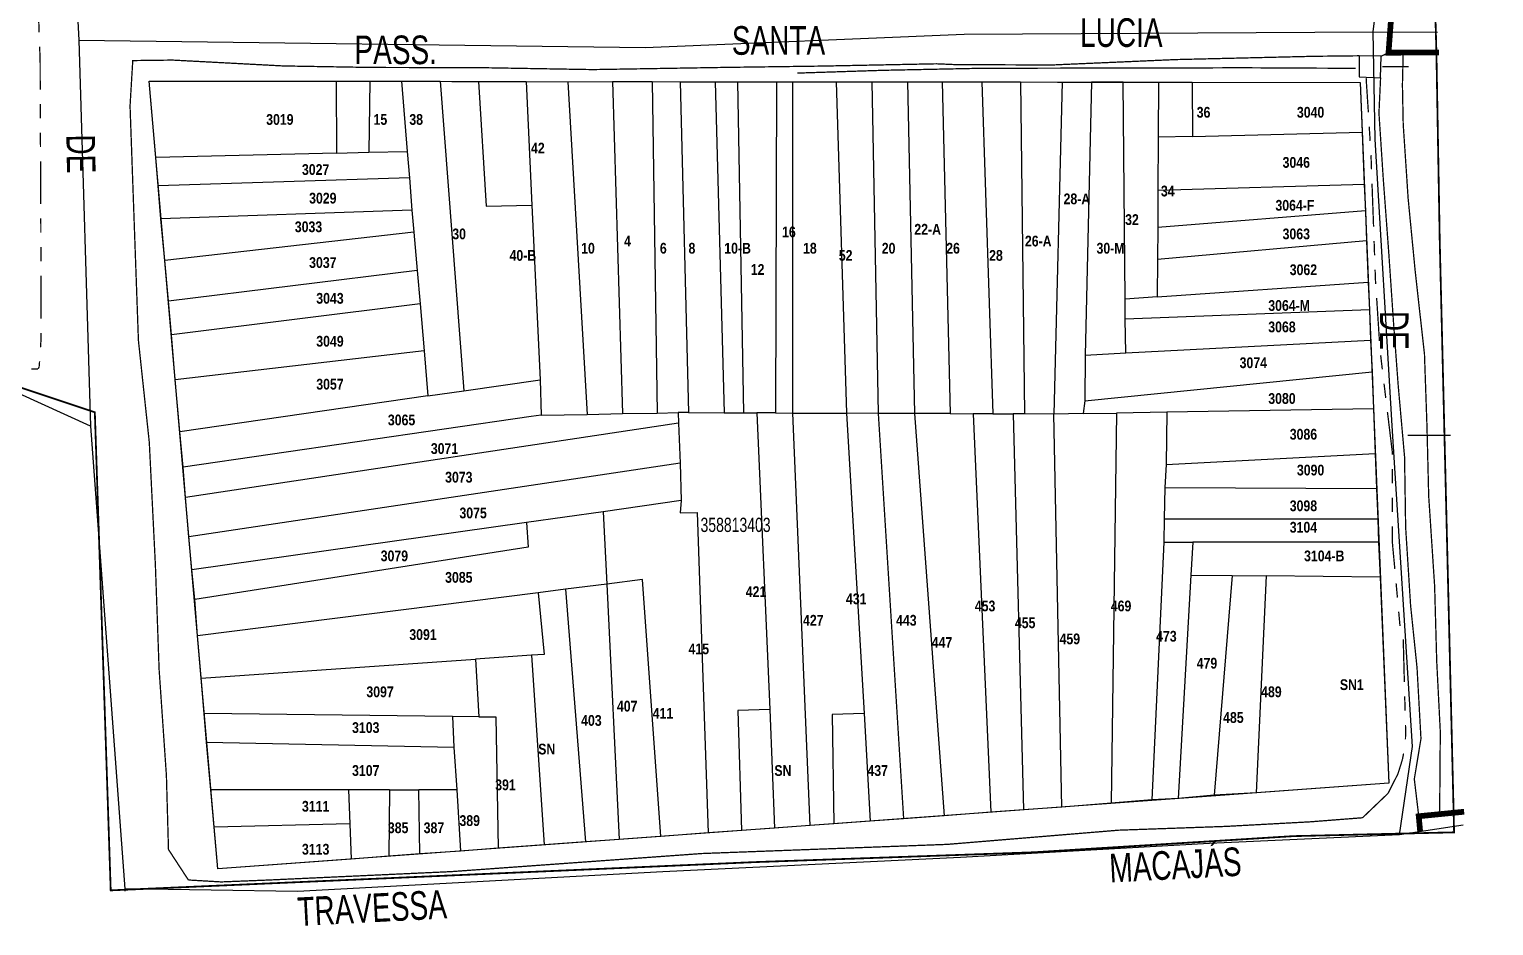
# Model space of a CAD drawing. Extents: x 201676 to 203188, y 4837754 to 4839005.
# Drawn here: x 202813.3 to 203017.9, y 4837753.5 to 4837878.8 of the extents above; entities that cross this region are included whole.
import ezdxf
from ezdxf.enums import TextEntityAlignment as Align

# ---------------------------------------------------------------- set-up
doc = ezdxf.new("R2010")
doc.units = 0
doc.header["$LTSCALE"] = 1.5
doc.header["$MEASUREMENT"] = 0
for name, pattern in [('PHANTOMX2', [5, 2.5, -0.5, 0.5, -0.5, 0.5, -0.5]), ('TRACO_05', [11, 7, -1, 0.5, -1, 0.5, -1]), ('TRACO_25', [8, 3, -1, 1, -1, 1, -1])]:
    doc.linetypes.add(name, pattern=pattern)
for name, color, linetype in [('CD-MALHA-LOTES', 40, 'CONTINUOUS'), ('CD_TXT_QUADRA', 7, 'CONTINUOUS'), ('HD-CANAIS', 7, 'CONTINUOUS'), ('HD-VALAS-DRENOS', 170, 'TRACO_05'), ('LM-LIM-SETOR-FISCAL', 7, 'CONTINUOUS'), ('RU-QUADRAS', 210, 'CONTINUOUS'), ('SV-EIXO-RUA-N-PAV', 6, 'CONTINUOUS'), ('SV-EIXO-RUA-PAV', 20, 'CONTINUOUS'), ('SV-ESTIVAS', 7, 'CONTINUOUS'), ('SV-PONTE-BUEIRO', 7, 'CONTINUOUS'), ('SV-RUA-NAO-PAV-S-GUIA-C-GUIA', 7, 'PHANTOMX2'), ('SV-RUA-PAVIM-S-GUIA-C-GUIA', 7, 'CONTINUOUS'), ('SV-TXT-RUA-N-PAV-S-GUIA-C-GUIA', 7, 'CONTINUOUS'), ('SV-TXT-RUA-PAV-S-GUIA-C-GUIA', 7, 'CONTINUOUS'), ('Th_NmrPort', 7, 'CONTINUOUS')]:
    doc.layers.add(name, color=color, linetype=linetype)
doc.styles.add('ARIAL', font='ARIAL.TTF')
doc.styles.get("Standard").update_dxf_attribs({"font": 'swisscbo.ttf'})
doc.linetypes.add('Limite', pattern='A,20,-3,[130,ltypeshp.shx,S=6.35,R=0,X=0,Y=0],-3,20', length=46)

msp = doc.modelspace()

# ---------------------------------------------------------------- linework, layer by layer
at = {"layer": 'CD-MALHA-LOTES', "linetype": 'Continuous'}
for p, q in [((202830.05, 4837871.57), (202856.2, 4837871.54)), ((202830.99, 4837860.88), (202830.05, 4837871.57)), ((202856.2, 4837871.54), (202856.23, 4837861.5)), ((202856.2, 4837871.54), (202860.88, 4837871.54)), ((202860.88, 4837871.54), (202860.77, 4837861.61)), ((202860.88, 4837871.54), (202865.31, 4837871.53)), ((202865.31, 4837871.53), (202866.13, 4837861.72)), ((202865.31, 4837871.53), (202870.72, 4837871.53)), ((202870.72, 4837871.53), (202874.03, 4837828.27)), ((202870.72, 4837871.53), (202876.09, 4837871.5)), ((202876.09, 4837871.5), (202877.14, 4837854.09)), ((202876.09, 4837871.5), (202882.73, 4837871.49)), ((202882.73, 4837871.49), (202883.52, 4837854.23)), ((202882.73, 4837871.49), (202888.57, 4837871.46)), ((202888.57, 4837871.46), (202894.78, 4837871.5)), ((202888.57, 4837871.46), (202891.25, 4837824.96)), ((202894.78, 4837871.5), (202896.2, 4837825.08)), ((202894.78, 4837871.5), (202900.33, 4837871.49)), ((202900.33, 4837871.49), (202901.04, 4837825.17)), ((202900.33, 4837871.49), (202904.24, 4837871.48)), ((202904.24, 4837871.48), (202905.44, 4837825.22)), ((202904.24, 4837871.48), (202909.13, 4837871.48)), ((202909.13, 4837871.48), (202910.39, 4837825.21)), ((202909.13, 4837871.48), (202912.27, 4837871.47)), ((202912.27, 4837871.47), (202917.71, 4837871.48)), ((202912.27, 4837871.47), (202913.1, 4837825.19)), ((202917.71, 4837871.48), (202917.57, 4837825.18)), ((202917.71, 4837871.48), (202919.94, 4837871.47)), ((202919.94, 4837871.47), (202919.94, 4837825.17)), ((202919.94, 4837871.47), (202926.07, 4837871.47)), ((202926.07, 4837871.47), (202931.04, 4837871.45)), ((202926.07, 4837871.47), (202927.51, 4837825.14)), ((202931.04, 4837871.45), (202931.93, 4837825.12)), ((202931.04, 4837871.45), (202936.01, 4837871.45)), ((202936.01, 4837871.45), (202936.98, 4837825.1)), ((202936.01, 4837871.45), (202940.85, 4837871.45)), ((202940.85, 4837871.45), (202941.98, 4837825.08)), ((202940.85, 4837871.45), (202946.41, 4837871.44)), ((202946.41, 4837871.44), (202947.95, 4837825.06)), ((202946.41, 4837871.44), (202951.8, 4837871.44)), ((202951.8, 4837871.44), (202952.37, 4837825.04)), ((202951.8, 4837871.44), (202957.61, 4837871.43)), ((202957.61, 4837871.43), (202956.46, 4837825.03)), ((202957.61, 4837871.43), (202961.7, 4837871.43)), ((202961.7, 4837871.43), (202960.84, 4837833.26)), ((202966.16, 4837871.42), (202961.7, 4837871.43)), ((202966.16, 4837871.42), (202971.07, 4837871.42)), ((202966.43, 4837841.1), (202966.16, 4837871.42)), ((202971.07, 4837871.42), (202971.05, 4837863.72)), ((202971.07, 4837871.42), (202975.77, 4837871.41)), ((202975.77, 4837871.41), (202975.84, 4837863.84)), ((202975.77, 4837871.41), (202999.25, 4837871.38)), ((202999.25, 4837871.38), (202999.54, 4837864.42)), ((202971.05, 4837863.72), (202971, 4837856.25)), ((202975.84, 4837863.84), (202971.05, 4837863.72)), ((202975.84, 4837863.84), (202999.54, 4837864.42)), ((202999.54, 4837864.42), (202999.83, 4837857.12)), ((202856.23, 4837861.5), (202860.77, 4837861.61)), ((202860.77, 4837861.61), (202866.13, 4837861.72)), ((202866.13, 4837861.72), (202866.43, 4837858.04)), ((202856.23, 4837861.5), (202830.99, 4837860.88)), ((202831.33, 4837856.92), (202830.99, 4837860.88)), ((202866.43, 4837858.04), (202831.33, 4837856.92)), ((202866.43, 4837858.04), (202866.78, 4837853.5)), ((202831.69, 4837852.31), (202831.33, 4837856.92)), ((202971, 4837856.25), (202970.97, 4837851.1)), ((202999.83, 4837857.12), (202971, 4837856.25)), ((202999.83, 4837857.12), (202999.98, 4837853.43)), ((202866.78, 4837853.5), (202831.69, 4837852.31)), ((202866.78, 4837853.5), (202867.07, 4837850.47)), ((202877.14, 4837854.09), (202883.52, 4837854.23)), ((202883.52, 4837854.23), (202884.69, 4837829.82)), ((202999.98, 4837853.43), (202970.97, 4837851.1)), ((202999.98, 4837853.43), (203000.16, 4837849.25)), ((202832.26, 4837846.51), (202831.69, 4837852.31)), ((202867.07, 4837850.47), (202832.26, 4837846.51)), ((202867.07, 4837850.47), (202867.53, 4837845.08)), ((202970.97, 4837851.1), (202970.95, 4837846.63)), ((203000.16, 4837849.25), (202970.95, 4837846.63)), ((203000.16, 4837849.25), (203000.38, 4837843.47)), ((202832.76, 4837840.78), (202832.26, 4837846.51)), ((202970.95, 4837846.63), (202970.91, 4837841.42)), ((202867.53, 4837845.08), (202832.76, 4837840.78)), ((202867.53, 4837845.08), (202867.92, 4837840.43)), ((202970.91, 4837841.42), (203000.38, 4837843.47)), ((203000.38, 4837843.47), (203000.54, 4837839.59)), ((202970.91, 4837841.42), (202966.43, 4837841.1)), ((202966.44, 4837838.29), (202966.43, 4837841.1)), ((202833.19, 4837836.08), (202832.76, 4837840.78)), ((202867.92, 4837840.43), (202833.19, 4837836.08)), ((202867.92, 4837840.43), (202868.48, 4837833.86)), ((203000.54, 4837839.59), (202966.44, 4837838.29)), ((203000.54, 4837839.59), (203000.72, 4837835.35)), ((202966.5, 4837833.56), (202966.44, 4837838.29)), ((202833.72, 4837829.8), (202833.19, 4837836.08)), ((202966.5, 4837833.56), (203000.72, 4837835.35)), ((203000.72, 4837835.35), (203000.94, 4837830.94)), ((202868.48, 4837833.86), (202833.72, 4837829.8)), ((202868.48, 4837833.86), (202869.01, 4837827.55)), ((202960.84, 4837833.26), (202960.77, 4837826.86)), ((202960.84, 4837833.26), (202966.5, 4837833.56)), ((202960.77, 4837826.86), (203000.94, 4837830.94)), ((203000.94, 4837830.94), (203001.11, 4837825.74)), ((202834.37, 4837822.52), (202833.72, 4837829.8)), ((202874.03, 4837828.27), (202884.69, 4837829.82)), ((202884.69, 4837829.82), (202884.84, 4837824.85)), ((202869.01, 4837827.55), (202834.37, 4837822.52)), ((202869.01, 4837827.55), (202874.03, 4837828.27)), ((202960.77, 4837826.86), (202960.58, 4837825.09)), ((202884.84, 4837824.85), (202883.45, 4837824.66)), ((202884.84, 4837824.85), (202891.25, 4837824.96)), ((202891.25, 4837824.96), (202896.2, 4837825.08)), ((202896.2, 4837825.08), (202901.04, 4837825.17)), ((202901.04, 4837825.17), (202903.98, 4837825.23)), ((202903.98, 4837825.23), (202904.01, 4837823.74)), ((202905.44, 4837825.22), (202903.98, 4837825.23)), ((202905.44, 4837825.22), (202910.39, 4837825.21)), ((202910.39, 4837825.21), (202913.1, 4837825.19)), ((202913.1, 4837825.19), (202914.97, 4837825.19)), ((202914.97, 4837825.19), (202916.78, 4837783.73)), ((202917.57, 4837825.18), (202914.97, 4837825.19)), ((202917.57, 4837825.18), (202919.94, 4837825.17)), ((202919.94, 4837825.17), (202922.35, 4837767.51)), ((202919.94, 4837825.17), (202927.51, 4837825.14)), ((202931.93, 4837825.12), (202927.51, 4837825.14)), ((202927.51, 4837825.14), (202929.94, 4837783.17)), ((202931.93, 4837825.12), (202935.48, 4837768.47)), ((202936.98, 4837825.1), (202931.93, 4837825.12)), ((202936.98, 4837825.1), (202941.13, 4837768.88)), ((202941.98, 4837825.08), (202936.98, 4837825.1)), ((202941.98, 4837825.08), (202945.17, 4837825.06)), ((202945.17, 4837825.06), (202947.65, 4837769.36)), ((202947.95, 4837825.06), (202945.17, 4837825.06)), ((202947.95, 4837825.06), (202950.78, 4837825.05)), ((202950.78, 4837825.05), (202952.21, 4837769.7)), ((202952.37, 4837825.04), (202950.78, 4837825.05)), ((202956.46, 4837825.03), (202952.37, 4837825.04)), ((202960.58, 4837825.09), (202956.46, 4837825.03)), ((202957.6, 4837770.09), (202956.46, 4837825.03)), ((202960.58, 4837825.09), (202965.23, 4837825.16)), ((202965.23, 4837825.16), (202964.48, 4837770.65)), ((202972.23, 4837825.27), (202965.23, 4837825.16)), ((202972.23, 4837825.27), (202972.15, 4837817.96)), ((203001.11, 4837825.74), (202972.23, 4837825.27)), ((203001.11, 4837825.74), (203001.37, 4837819.52)), ((202883.45, 4837824.66), (202834.82, 4837817.61)), ((202904.01, 4837823.74), (202835.17, 4837813.35)), ((202904.01, 4837823.74), (202904.26, 4837818.16)), ((202834.82, 4837817.61), (202834.37, 4837822.52)), ((202972.15, 4837817.96), (203001.37, 4837819.52)), ((203001.37, 4837819.52), (203001.56, 4837814.64)), ((202835.17, 4837813.35), (202834.82, 4837817.61)), ((202904.26, 4837818.16), (202835.63, 4837807.88)), ((202904.26, 4837818.16), (202904.38, 4837812.92)), ((202972.15, 4837817.96), (202971.99, 4837814.78)), ((202971.99, 4837814.78), (202971.88, 4837810.4)), ((202971.99, 4837814.78), (203001.56, 4837814.64)), ((203001.56, 4837814.64), (203001.73, 4837810.4)), ((202835.63, 4837807.88), (202835.17, 4837813.35)), ((202904.38, 4837812.92), (202893.48, 4837811.37)), ((202904.38, 4837812.92), (202904.27, 4837811.23)), ((202893.48, 4837811.37), (202882.79, 4837809.85)), ((202893.48, 4837811.37), (202893.99, 4837801.26)), ((202904.27, 4837811.23), (202906.62, 4837811.28)), ((202906.62, 4837811.28), (202908.17, 4837766.47)), ((202971.88, 4837810.4), (202971.82, 4837807.13)), ((202971.88, 4837810.4), (203001.73, 4837810.4)), ((203001.73, 4837810.4), (203001.83, 4837807.13)), ((202882.79, 4837809.85), (202836.05, 4837803.23)), ((202882.79, 4837809.85), (202883.02, 4837806.41)), ((202836.05, 4837803.23), (202835.63, 4837807.88)), ((202883.02, 4837806.41), (202836.43, 4837799.12)), ((202971.82, 4837807.13), (202970.14, 4837771.11)), ((202971.82, 4837807.13), (202975.88, 4837807.13)), ((202975.88, 4837807.13), (202975.59, 4837802.51)), ((203001.83, 4837807.13), (202975.88, 4837807.13)), ((203001.83, 4837807.13), (203002.03, 4837802.21)), ((202836.43, 4837799.12), (202836.05, 4837803.23)), ((202975.59, 4837802.51), (202973.82, 4837771.3)), ((202975.59, 4837802.51), (202981.37, 4837802.44)), ((202981.37, 4837802.44), (202978.87, 4837771.76)), ((202981.37, 4837802.44), (202986.12, 4837802.39)), ((202986.12, 4837802.39), (202984.74, 4837772.08)), ((203002.03, 4837802.21), (202986.12, 4837802.39)), ((203002.03, 4837802.21), (203003.24, 4837773.43)), ((202888.24, 4837800.56), (202884.41, 4837800.05)), ((202893.99, 4837801.26), (202888.24, 4837800.56)), ((202888.24, 4837800.56), (202891.04, 4837765.22)), ((202899, 4837801.89), (202893.99, 4837801.26)), ((202893.99, 4837801.26), (202895.74, 4837765.57)), ((202901.57, 4837765.99), (202899, 4837801.89)), ((202836.84, 4837794.04), (202836.43, 4837799.12)), ((202884.41, 4837800.05), (202836.84, 4837794.04)), ((202884.41, 4837800.05), (202885.25, 4837791.43)), ((202837.32, 4837788.1), (202836.84, 4837794.04)), ((202837.32, 4837788.1), (202875.67, 4837790.76)), ((202883.49, 4837791.31), (202875.67, 4837790.76)), ((202875.67, 4837790.76), (202876.15, 4837782.71)), ((202885.25, 4837791.43), (202883.49, 4837791.31)), ((202883.49, 4837791.31), (202885.26, 4837764.8)), ((202837.74, 4837783.19), (202837.32, 4837788.1)), ((202872.45, 4837782.74), (202837.74, 4837783.19)), ((202838.1, 4837779.17), (202837.74, 4837783.19)), ((202876.15, 4837782.71), (202872.45, 4837782.74)), ((202872.45, 4837782.74), (202872.65, 4837778.47)), ((202876.15, 4837782.71), (202878.49, 4837782.69)), ((202878.49, 4837782.69), (202878.84, 4837764.35)), ((202916.78, 4837783.73), (202912.33, 4837783.57)), ((202912.33, 4837783.57), (202912.84, 4837766.82)), ((202916.78, 4837783.73), (202917.43, 4837767.14)), ((202929.94, 4837783.17), (202925.47, 4837783.05)), ((202925.47, 4837783.05), (202925.74, 4837767.76)), ((202929.94, 4837783.17), (202930.82, 4837768.13)), ((202838.1, 4837779.17), (202872.65, 4837778.47)), ((202838.69, 4837772.51), (202838.1, 4837779.17)), ((202872.65, 4837778.47), (202873.05, 4837772.5)), ((202857.93, 4837772.51), (202838.69, 4837772.51)), ((202839.13, 4837767.26), (202838.69, 4837772.51)), ((202863.63, 4837772.51), (202857.93, 4837772.51)), ((202857.93, 4837772.51), (202858.11, 4837767.74)), ((202863.63, 4837772.51), (202863.54, 4837763.24)), ((202863.63, 4837772.51), (202867.74, 4837772.5)), ((202873.05, 4837772.5), (202867.74, 4837772.5)), ((202867.87, 4837763.55), (202867.74, 4837772.5)), ((202873.05, 4837772.5), (202873.56, 4837763.95)), ((202978.87, 4837771.76), (202973.82, 4837771.3)), ((202984.74, 4837772.08), (202978.87, 4837771.76)), ((203003.24, 4837773.43), (202984.74, 4837772.08)), ((202952.21, 4837769.7), (202947.65, 4837769.36)), ((202957.6, 4837770.09), (202952.21, 4837769.7)), ((202964.48, 4837770.65), (202957.6, 4837770.09)), ((202970.14, 4837771.11), (202964.48, 4837770.65)), ((202973.82, 4837771.3), (202970.14, 4837771.11)), ((202858.11, 4837767.74), (202839.13, 4837767.26)), ((202858.11, 4837767.74), (202858.3, 4837762.83)), ((202922.35, 4837767.51), (202917.43, 4837767.14)), ((202925.74, 4837767.76), (202922.35, 4837767.51)), ((202930.82, 4837768.13), (202925.74, 4837767.76)), ((202935.48, 4837768.47), (202930.82, 4837768.13)), ((202941.13, 4837768.88), (202935.48, 4837768.47)), ((202947.65, 4837769.36), (202941.13, 4837768.88)), ((202839.65, 4837761.46), (202839.13, 4837767.26)), ((202895.74, 4837765.57), (202891.04, 4837765.22)), ((202901.57, 4837765.99), (202895.74, 4837765.57)), ((202908.17, 4837766.47), (202901.57, 4837765.99)), ((202912.84, 4837766.82), (202908.17, 4837766.47)), ((202917.43, 4837767.14), (202912.84, 4837766.82)), ((202867.87, 4837763.55), (202863.54, 4837763.24)), ((202873.56, 4837763.95), (202867.87, 4837763.55)), ((202878.84, 4837764.35), (202873.56, 4837763.95)), ((202885.26, 4837764.8), (202878.84, 4837764.35)), ((202891.04, 4837765.22), (202885.26, 4837764.8)), ((202858.3, 4837762.83), (202839.65, 4837761.46)), ((202863.54, 4837763.24), (202858.3, 4837762.83))]:
    msp.add_line(p, q, dxfattribs=at)
at = {"layer": 'HD-CANAIS', "const_width": 0.18}
msp.add_lwpolyline([(203005.27, 4837875.54), (203005.16, 4837871), (203005.27, 4837865.53), (203005.96, 4837855.13), (203006.95, 4837844.94), (203008.24, 4837833.39), (203008.59, 4837823.3), (203008.83, 4837813.56), (203009.66, 4837800.97), (203009.95, 4837790.47), (203010.45, 4837780.63), (203010.36, 4837769.09)], dxfattribs=at)
at = {"layer": 'HD-VALAS-DRENOS', "const_width": 0.18}
for points in [[(202920.61, 4837872.68), (202932.61, 4837873.07), (202946.15, 4837873.35), (202960.99, 4837873.38), (202972.08, 4837873.38), (202982.18, 4837873.43), (202991.42, 4837873.38), (202998.62, 4837873.35)], [(203002.36, 4837873.58), (203006.01, 4837873.56)]]:
    msp.add_lwpolyline(points, dxfattribs=at)
at = {"layer": 'LM-LIM-SETOR-FISCAL', "linetype": 'Limite', "ltscale": 0.1}
msp.add_lwpolyline([(202799.42, 4837832.96, 0.25, 0.25, 0), (202822.48, 4837825.27, 0.25, 0.25, 0), (202824.7, 4837758.45, 0.25, 0.25, 0), (202914.71, 4837762.4, 0.25, 0.25, 0), (202953.65, 4837763.77, 0.25, 0.25, 0), (202989.93, 4837766.03, 0.25, 0.25, 0), (203012.38, 4837766.56, 0.25, 0.25, 0), (203010.37, 4837849.35, 0.25, 0.25, 0), (203009.91, 4837875.52, 0.25, 0.25, 0), (203008.2, 4837936.4, 0.25, 0.25, 0), (202997.46, 4838050.61, 0.25, 0.25, 0), (203028.27, 4838050.42, 0.25, 0.25, 0), (203045.71, 4838049.96, 0.25, 0.25, 0), (203178.43, 4838048.09, 0.25, 0.25, 0), (203176.19, 4838104.34, 0.25, 0.25, 0), (203180.45, 4838134.11, 0.25, 0.25, 0), (203181.83, 4838151.18, 0.25, 0.25, 0), (203182.74, 4838177.35, 0.25, 0.25, 0), (203185.72, 4838222.21, 0.25, 0.25, 0), (203186.62, 4838278.08, 0.25, 0.25, 0), (203183.34, 4838302.84, 0.25, 0.25, 0), (203180.94, 4838327.88, 0.25, 0.25, 0)], format="xyseb", dxfattribs=at)
at = {"layer": 'RU-QUADRAS', "color": 6, "linetype": 'Continuous'}
msp.add_lwpolyline([(202830.05, 4837871.57), (202999.25, 4837871.38), (203003.24, 4837773.43), (202839.65, 4837761.46)], close=True, dxfattribs=at)
at = {"layer": 'SV-EIXO-RUA-N-PAV'}
for points in [[(203004.74, 4837766.2), (203006.55, 4837778.55), (203003.75, 4837823.39), (203001.34, 4837863.43), (203001.06, 4837878.44), (203002.2, 4837887.55), (203001.41, 4837908.06), (202998.97, 4837953.33), (202995.74, 4837986.63), (202992.6, 4838017.01), (202991.11, 4838045.7), (202988.12, 4838076.07), (202986.63, 4838109.6), (202985.14, 4838161.2), (202983.35, 4838182), (202981.79, 4838229.02), (202981.05, 4838266.09), (202981.79, 4838288.07), (202984.08, 4838305.98)], [(202809.5, 4838161.44), (202816.16, 4838037.38), (202818.17, 4837978.49), (202818.17, 4837947.25), (202818.17, 4837940.72), (202818.17, 4837917.27), (202820.26, 4837877.3), (202821.89, 4837823.33), (202826.67, 4837758.68), (202826.66, 4837758.36)], [(202821.89, 4837823.33), (202798.13, 4837834.13), (202767.36, 4837843.85), (202738.2, 4837856.54), (202706.07, 4837871.38), (202676.37, 4837883.26), (202665.84, 4837885.15)], [(202820.26, 4837877.3), (202899.35, 4837876.24), (202943.92, 4837878.13), (203001.06, 4837878.44), (203010.06, 4837878.41)]]:
    msp.add_lwpolyline(points, dxfattribs=at)
at = {"layer": 'SV-EIXO-RUA-PAV'}
msp.add_lwpolyline([(203013.64, 4837767.55), (203004.74, 4837766.2), (202978.22, 4837765.01), (202943.4, 4837763.03), (202901.85, 4837761.06), (202850.81, 4837758.29), (202826.67, 4837758.68)], dxfattribs=at)
at = {"layer": 'SV-ESTIVAS'}
msp.add_lwpolyline([(203005.93, 4837822.06), (203011.88, 4837822.06)], dxfattribs=at)
at = {"layer": 'SV-PONTE-BUEIRO', "const_width": 0.8}
for points in [[(203010, 4837880.45), (203003.6, 4837880.67), (203003.22, 4837875.53), (203010.25, 4837875.57)], [(203007.64, 4837766.64), (203007.44, 4837768.81), (203013.78, 4837769.44)]]:
    msp.add_lwpolyline(points, dxfattribs=at)
at = {"layer": 'SV-PONTE-BUEIRO'}
msp.add_lwpolyline([(203002.11, 4837872.03), (203002.17, 4837875.03), (202999.12, 4837875.1), (202999.11, 4837872.15)], close=True, dxfattribs=at)
at = {"layer": 'SV-RUA-NAO-PAV-S-GUIA-C-GUIA', "const_width": 0.18}
for points in [[(202814.7, 4837878.36), (202814.63, 4837880.36)], [(202814.84, 4837874.49), (202814.77, 4837876.37)], [(202814.84, 4837874.37), (202814.84, 4837874.49)], [(202814.85, 4837870.37), (202814.84, 4837874.37)], [(203000.14, 4837871.19), (203000.09, 4837872)], [(203000.4, 4837867.2), (203000.14, 4837871.19)], [(202814.87, 4837866.37), (202814.86, 4837868.37)], [(202814.88, 4837864), (202814.88, 4837864.37)], [(202814.88, 4837863.37), (202814.88, 4837864)], [(203000.65, 4837863.21), (203000.52, 4837865.2)], [(202814.89, 4837862.37), (202814.88, 4837863.37)], [(202814.92, 4837854.37), (202814.9, 4837860.37)], [(203000.84, 4837859.21), (203000.77, 4837861.21)], [(203001.13, 4837851.22), (203000.91, 4837857.21)], [(202814.94, 4837850.37), (202814.93, 4837852.37)], [(203001.27, 4837847.22), (203001.2, 4837849.22)], [(202814.96, 4837846.37), (202814.95, 4837848.37)], [(203001.4, 4837843.61), (203001.34, 4837845.22)], [(202814.97, 4837838.37), (202814.97, 4837844.37)], [(203001.43, 4837843.22), (203001.4, 4837843.61)], [(203001.95, 4837835.24), (203001.56, 4837841.23)], [(202814.89, 4837834.37), (202814.96, 4837835.37)], [(202814.96, 4837835.37), (202814.97, 4837835.53)], [(202814.97, 4837835.53), (202814.97, 4837836.37)], [(203002.35, 4837831.26), (203002.12, 4837833.25)], [(202813.63, 4837831.34), (202814.55, 4837831.34)], [(202814.55, 4837831.34), (202814.59, 4837831.41)], [(202814.59, 4837831.41), (202814.7, 4837831.63)], [(202814.7, 4837831.63), (202814.76, 4837832.38)], [(203002.83, 4837827.29), (203002.59, 4837829.28)], [(203003.77, 4837819.53), (203003.07, 4837825.3)], [(203003.77, 4837819.35), (203003.77, 4837819.53)], [(203003.76, 4837815.35), (203003.76, 4837817.35)], [(203003.76, 4837811.35), (203003.76, 4837813.35)], [(203003.75, 4837807.14), (203003.75, 4837809.35)], [(203003.82, 4837806.35), (203003.75, 4837807.14)], [(203004.1, 4837803.36), (203003.82, 4837806.35)], [(203004.46, 4837799.38), (203004.28, 4837801.37)], [(203004.82, 4837795.4), (203004.64, 4837797.39)], [(203005.27, 4837793.54), (203005.26, 4837793.55)], [(203005.3, 4837792.56), (203005.27, 4837793.54)], [(203005.43, 4837787.56), (203005.3, 4837792.56)], [(203005.53, 4837783.56), (203005.48, 4837785.56)], [(203005.58, 4837779.57), (203005.59, 4837779.69)], [(203005.6, 4837780.85), (203005.59, 4837781.57)], [(203005.59, 4837779.69), (203005.6, 4837780.57)], [(203005.6, 4837780.57), (203005.6, 4837780.85)], [(203005.15, 4837776.71), (203005.32, 4837777.58)], [(203004.52, 4837774.7), (203005.12, 4837776.61)], [(203005.12, 4837776.61), (203005.15, 4837776.71)], [(203003.16, 4837772.02), (203004.06, 4837773.81)], [(203004.06, 4837773.81), (203004.52, 4837774.7)]]:
    msp.add_lwpolyline(points, dxfattribs=at)
at = {"layer": 'SV-RUA-NAO-PAV-S-GUIA-C-GUIA', "linetype": 'TRACO_25', "const_width": 0.18, "flags": 128}
for points in [[(202999.12, 4837875.1), (202992.88, 4837875.03), (202973.49, 4837874.57), (202956.09, 4837873.81), (202942.65, 4837873.87), (202940.06, 4837873.98), (202924.06, 4837873.66), (202910.72, 4837873.48), (202892.03, 4837873.17), (202876.34, 4837873.44), (202861, 4837873.47), (202848.81, 4837873.68), (202833.33, 4837874.5), (202827.78, 4837874.43), (202827.4, 4837868.08), (202828, 4837851.25), (202828.57, 4837835.31), (202830.09, 4837821.07), (202830.94, 4837803.93), (202831.46, 4837789.34), (202832.48, 4837774.5), (202832.77, 4837764.16), (202835.55, 4837759.9)], [(203002.17, 4837875.03), (203003.22, 4837875.53)], [(203007.44, 4837768.81), (203006.82, 4837774.01), (203007.75, 4837779.65), (203007.2, 4837789.59), (203006.3, 4837798.28), (203005.61, 4837809.18), (203005.46, 4837819.02), (203004.57, 4837829.01), (203003.92, 4837837.76), (203003.27, 4837847.3), (203002.48, 4837857.95), (203001.88, 4837867.09), (203002.11, 4837872.03)]]:
    msp.add_lwpolyline(points, dxfattribs=at)
at = {"layer": 'SV-RUA-PAVIM-S-GUIA-C-GUIA', "const_width": 0.18}
for points in [[(202999.59, 4837768.6), (203003.16, 4837772.02)], [(202965.5, 4837766.86), (202980.5, 4837767.39)], [(202980.5, 4837767.39), (202992.29, 4837768.03)], [(202992.29, 4837768.03), (202999.59, 4837768.6)], [(202941.61, 4837764.88), (202965.5, 4837766.86)], [(202907.32, 4837763.6), (202941.61, 4837764.88)]]:
    msp.add_lwpolyline(points, dxfattribs=at)
at = {"layer": 'SV-RUA-PAVIM-S-GUIA-C-GUIA', "linetype": 'Continuous', "const_width": 0.18, "flags": 128}
msp.add_lwpolyline([(202835.55, 4837759.9), (202840.14, 4837759.63), (202846.64, 4837759.89), (202872.28, 4837761.07), (202907.32, 4837763.6)], dxfattribs=at)

# ---------------------------------------------------------------- texts
at = {"layer": 'CD_TXT_QUADRA', "linetype": 'Continuous', "style": 'ARIAL', "width": 0.7}
msp.add_text('358813403', height=2, dxfattribs=at).set_placement((202907.1, 4837808.54))
at = {"layer": 'SV-TXT-RUA-N-PAV-S-GUIA-C-GUIA', "style": 'ARIAL', "width": 0.7}
for s, p in [('LUCIA', (202960.13, 4837876.34)), ('PASS.', (202858.76, 4837873.93)), ('SANTA', (202911.48, 4837875.24))]:
    msp.add_text(s, height=4, dxfattribs=at).set_placement(p)
for rotation, p in [(271, (202818.5, 4837864.07)), (270, (203002.01, 4837839.44))]:
    msp.add_text('DE', height=4, rotation=rotation, dxfattribs=at).set_placement(p)
at = {"layer": 'SV-TXT-RUA-PAV-S-GUIA-C-GUIA', "style": 'ARIAL', "width": 0.7}
for s, p in [('MACAJÁS', (202964.32, 4837759.54)), ('TRAVESSA', (202850.9, 4837753.45))]:
    msp.add_text(s, height=4, rotation=3, dxfattribs=at).set_placement(p)
at = {"layer": 'Th_NmrPort', "color": 1}
for s, p in [('36', (202976.42, 4837867.2)), ('3040', (202990.42, 4837867.2)), ('3019', (202846.42, 4837866.2)), ('15', (202861.42, 4837866.2)), ('38', (202866.42, 4837866.2)), ('42', (202883.42, 4837862.2)), ('3027', (202851.42, 4837859.2)), ('3046', (202988.42, 4837860.2)), ('3029', (202852.42, 4837855.2)), ('28-A', (202957.82, 4837855.1)), ('34', (202971.42, 4837856.2)), ('3064-F', (202987.42, 4837854.2)), ('3033', (202850.42, 4837851.2)), ('22-A', (202936.97, 4837850.85)), ('32', (202966.42, 4837852.2)), ('30', (202872.42, 4837850.2)), ('4', (202896.42, 4837849.2)), ('16', (202918.49, 4837850.48)), ('26-A', (202952.42, 4837849.2)), ('3063', (202988.42, 4837850.2)), ('40-B', (202880.42, 4837847.2)), ('10', (202890.42, 4837848.2)), ('6', (202901.42, 4837848.2)), ('8', (202905.42, 4837848.2)), ('10-B', (202910.42, 4837848.2)), ('18', (202921.42, 4837848.2)), ('52', (202926.42, 4837847.2)), ('20', (202932.42, 4837848.2)), ('26', (202941.42, 4837848.2)), ('28', (202947.42, 4837847.2)), ('30-M', (202962.42, 4837848.2)), ('3037', (202852.42, 4837846.2)), ('12', (202914.12, 4837845.23)), ('3062', (202989.42, 4837845.2)), ('3043', (202853.42, 4837841.2)), ('3064-M', (202986.42, 4837840.2)), ('3068', (202986.42, 4837837.2)), ('3049', (202853.42, 4837835.2)), ('3074', (202982.42, 4837832.2)), ('3057', (202853.42, 4837829.2)), ('3080', (202986.42, 4837827.2)), ('3065', (202863.42, 4837824.2)), ('3086', (202989.42, 4837822.2)), ('3071', (202869.42, 4837820.2)), ('3073', (202871.42, 4837816.2)), ('3090', (202990.42, 4837817.2)), ('3098', (202989.42, 4837812.2)), ('3075', (202873.42, 4837811.2)), ('3104', (202989.42, 4837809.2)), ('3079', (202862.42, 4837805.2)), ('3104-B', (202991.42, 4837805.2)), ('3085', (202871.42, 4837802.2)), ('421', (202913.42, 4837800.2)), ('431', (202927.42, 4837799.2)), ('453', (202945.42, 4837798.2)), ('469', (202964.42, 4837798.2)), ('427', (202921.42, 4837796.2)), ('443', (202934.42, 4837796.2)), ('455', (202951.02, 4837795.85)), ('3091', (202866.42, 4837794.2)), ('459', (202957.26, 4837793.6)), ('473', (202970.75, 4837793.97)), ('415', (202905.42, 4837792.2)), ('447', (202939.4, 4837793.1)), ('479', (202976.42, 4837790.2)), ('SN1', (202996.42, 4837787.2)), ('3097', (202860.42, 4837786.2)), ('489', (202985.42, 4837786.2)), ('407', (202895.42, 4837784.2)), ('411', (202900.42, 4837783.2)), ('3103', (202858.42, 4837781.2)), ('403', (202890.42, 4837782.2)), ('485', (202980.11, 4837782.61)), ('SN', (202884.42, 4837778.2)), ('3107', (202858.42, 4837775.2)), ('SN', (202917.42, 4837775.2)), ('437', (202930.42, 4837775.2)), ('391', (202878.42, 4837773.2)), ('3111', (202851.42, 4837770.2)), ('385', (202863.42, 4837767.2)), ('387', (202868.42, 4837767.2)), ('389', (202873.42, 4837768.2)), ('3113', (202851.42, 4837764.2))]:
    msp.add_text(s, height=1.5, dxfattribs=at).set_placement(p, align=Align.MIDDLE_LEFT)

doc.saveas('drawing.dxf')
